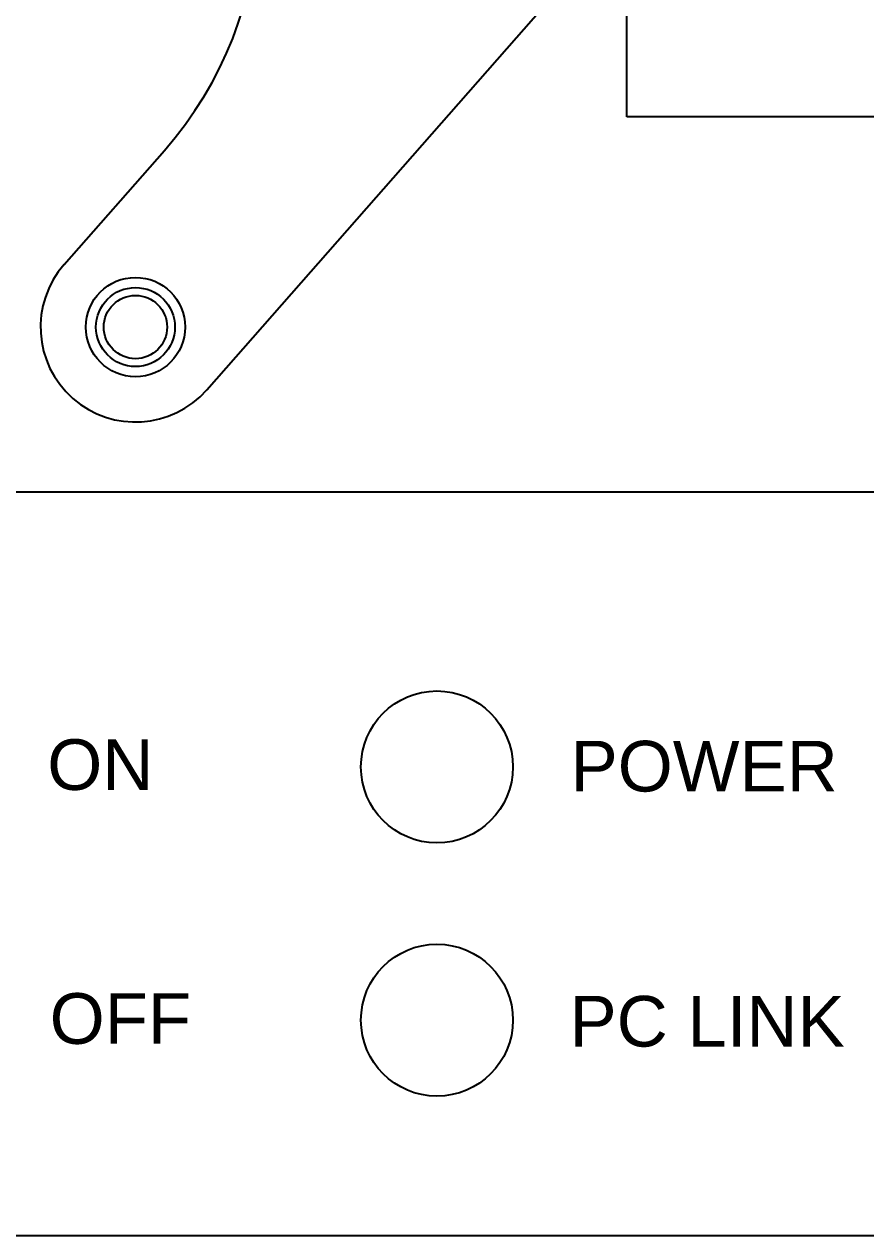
# Model space of a CAD drawing. Header units: inches. Extents: x -1 to 66.5, y -11.9 to 25.2.
# Drawn here: x 34.706 to 36.368, y -8.939 to -6.547 of the extents above; entities that cross this region are included whole.
import ezdxf

# ---------------------------------------------------------------- set-up
doc = ezdxf.new("R2010")
doc.units = ezdxf.units.IN
doc.header["$MEASUREMENT"] = 0
for name, color, linetype in [('45-1523-1', 80, 'Continuous'), ('Clamp', 30, 'Continuous'), ('Panel', 1, 'Continuous'), ('Solenoid', 6, 'Continuous'), ('Text', 50, 'Continuous')]:
    doc.layers.add(name, color=color, linetype=linetype)
doc.styles.get("Standard").update_dxf_attribs({"font": 'arial.ttf'})

msp = doc.modelspace()

# ---------------------------------------------------------------- linework, layer by layer
at = {"layer": '45-1523-1'}
msp.add_line((33.4007, -7.47), (41.1507, -7.47), dxfattribs=at)
msp.add_circle((34.9257, -7.145), 0.078, dxfattribs=at)
at = {"layer": 'Clamp'}
for p, q in [((35.0665, -7.2688), (35.8305, -6.3998)), ((34.7849, -7.0212), (34.9828, -6.7961))]:
    msp.add_line(p, q, dxfattribs=at)
msp.add_circle((34.9257, -7.145), 0.098, dxfattribs=at)
for centre, radius, start, end in [((34.4195, -6.3009), 0.75, 318.679, 37.1516), ((34.9257, -7.145), 0.1875, 138.679, 318.679)]:
    msp.add_arc(centre, radius, start, end, dxfattribs=at)
at = {"layer": 'Panel', "color": 1}
msp.add_line((41.4012, -8.939), (33.1502, -8.939), dxfattribs=at)
at = {"layer": 'Panel'}
for centre, radius in [((34.9257, -7.145), 0.0625), ((35.5209, -8.0134), 0.15), ((35.5209, -8.5134), 0.15)]:
    msp.add_circle(centre, radius, dxfattribs=at)
at = {"layer": 'Solenoid'}
for p, q in [((35.8957, -6.73), (35.8957, -6.23)), ((37.1457, -6.73), (35.8957, -6.73))]:
    msp.add_line(p, q, dxfattribs=at)

# ---------------------------------------------------------------- texts
at = {"layer": 'Text'}
for s, p in [('ON', (34.7515, -8.0588)), ('POWER', (35.7848, -8.0619)), ('OFF', (34.7563, -8.5601)), ('PC LINK', (35.7826, -8.5655))]:
    msp.add_text(s, height=0.1, dxfattribs=at).set_placement(p)

doc.saveas('drawing.dxf')
